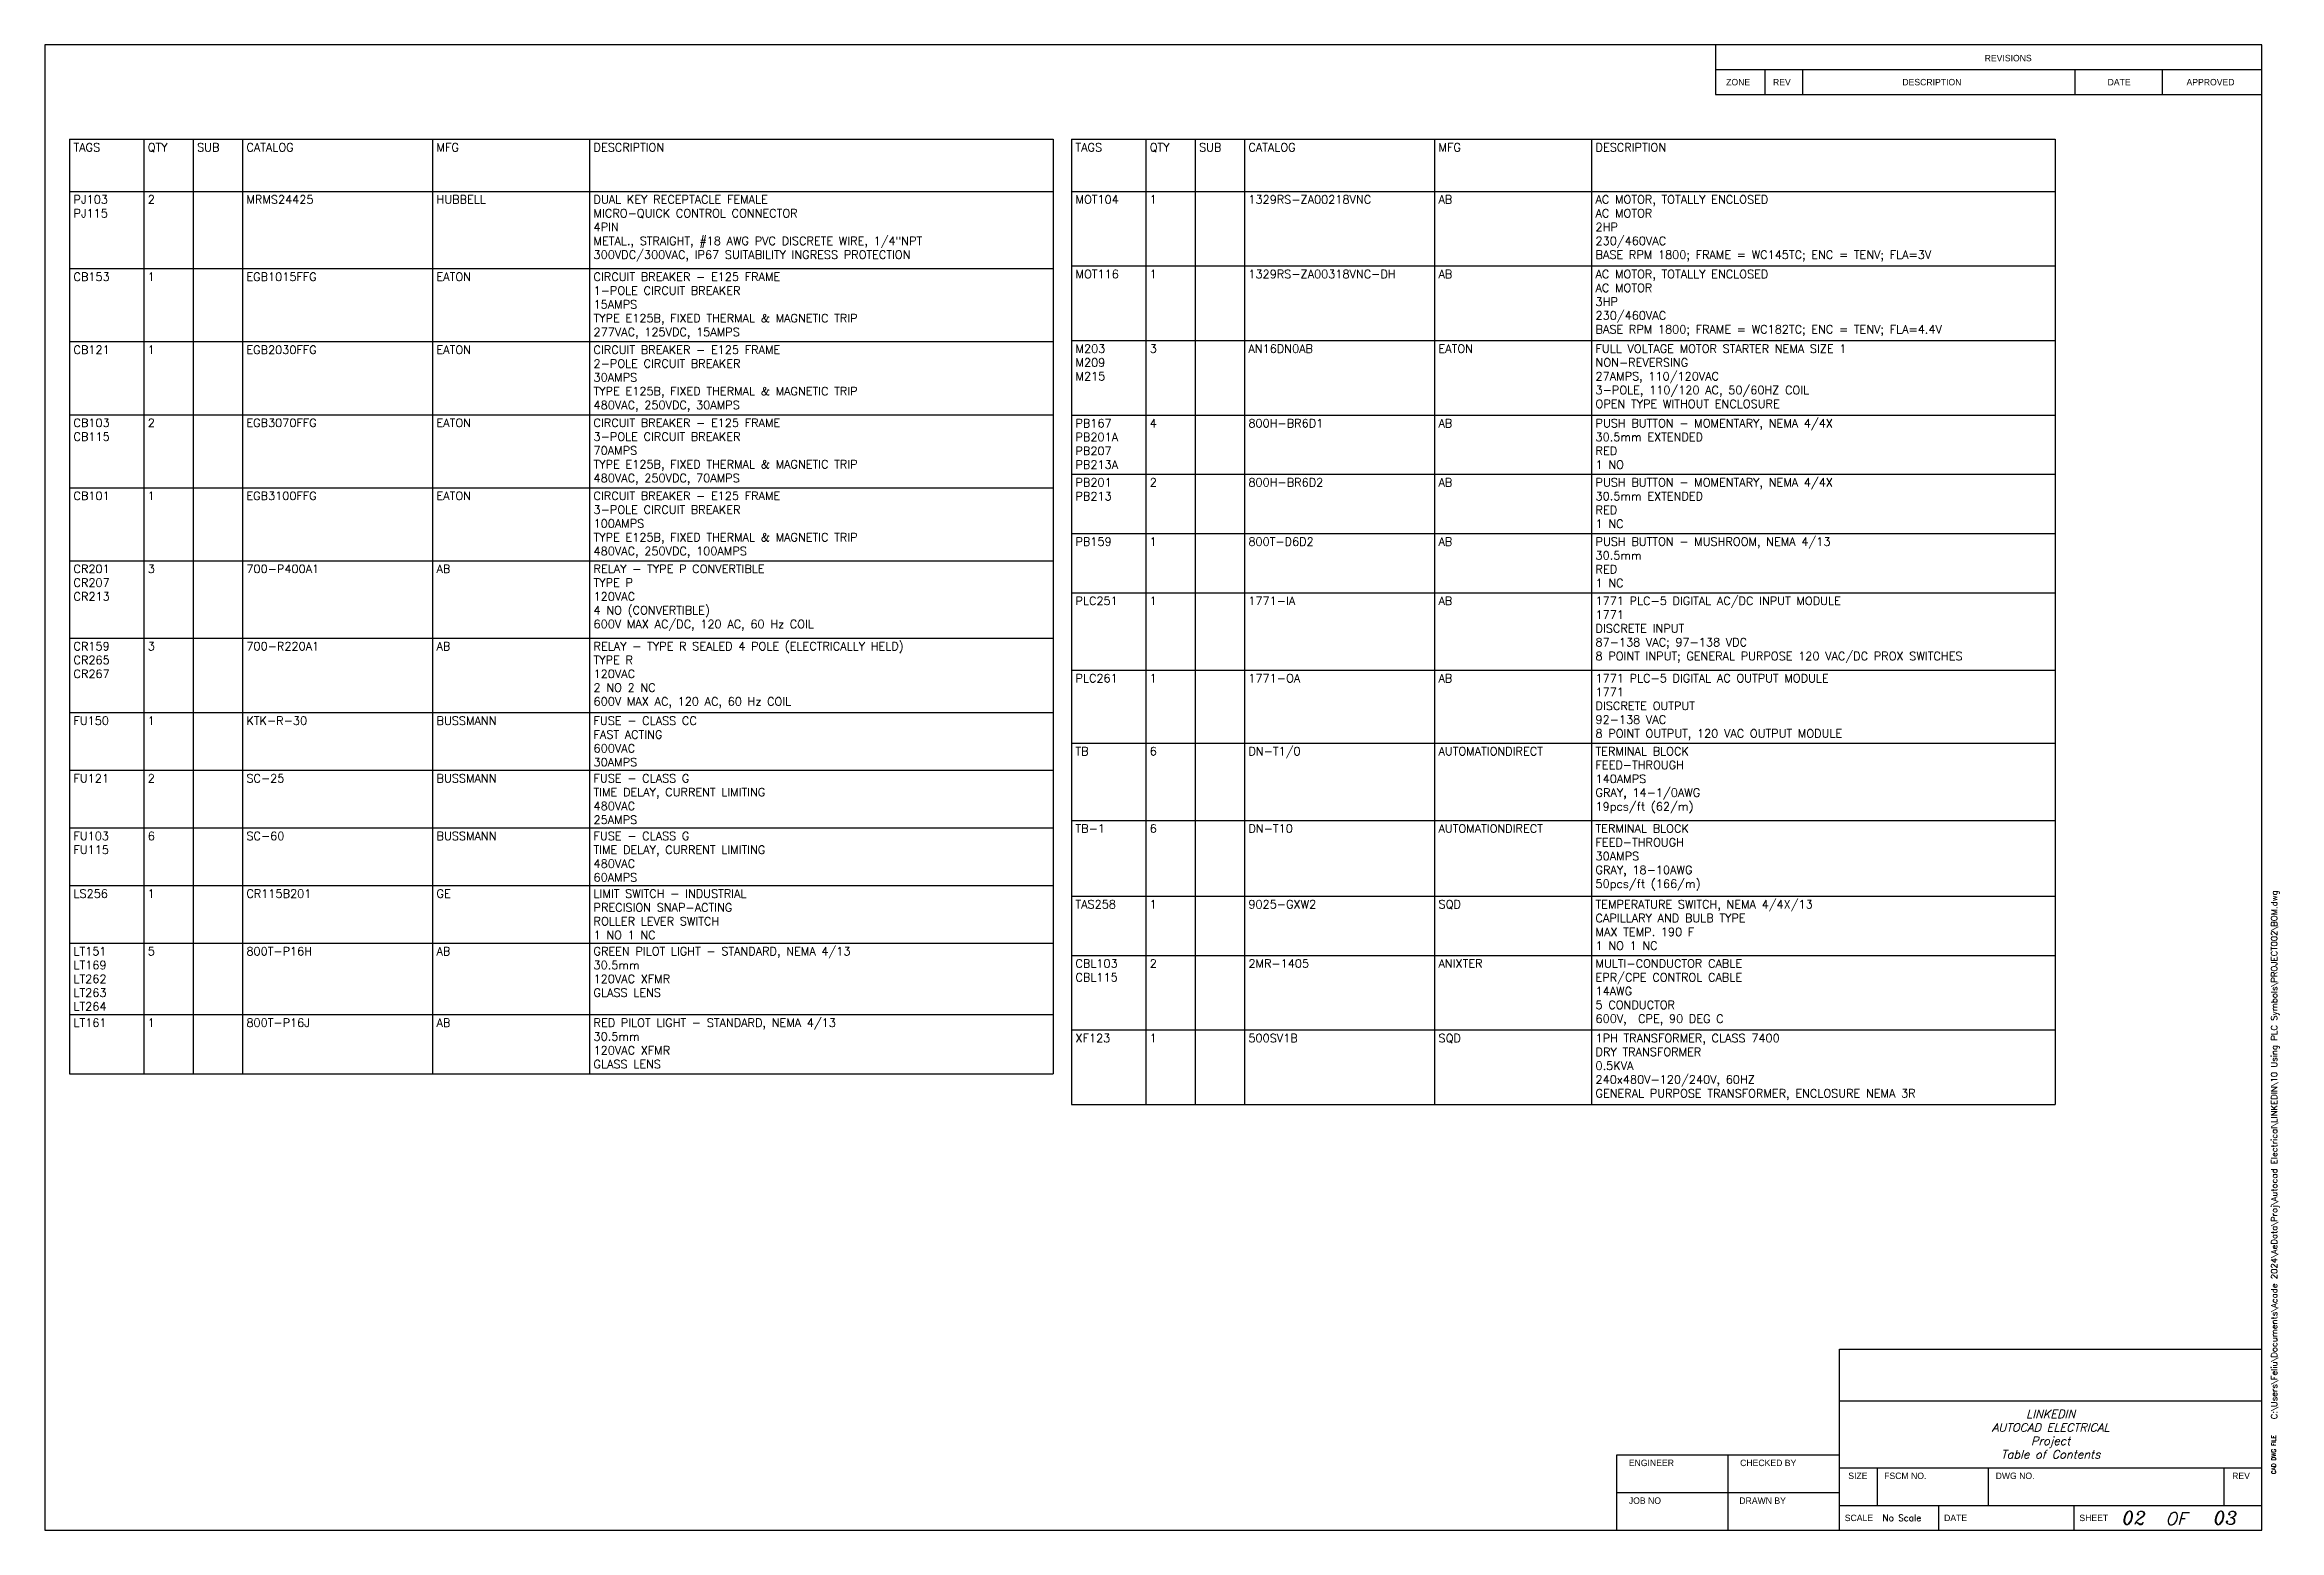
# Model space of a CAD drawing. Header units: inches. Extents: x 0 to 33.7, y 0 to 22.4.
import ezdxf
from ezdxf.enums import TextEntityAlignment as Align

# ---------------------------------------------------------------- set-up
doc = ezdxf.new("R2010")
doc.units = ezdxf.units.IN
doc.header["$MEASUREMENT"] = 0
doc.layers.add('MISC', color=252, linetype='Continuous')
doc.layers.add('TITLE', color=7, linetype='Continuous')
doc.styles.add('ITALIC', font='ITALIC')
doc.styles.add('SIMPLEX', font='SIMPLEX')
doc.styles.add('WD', font='romans.shx')

# ---------------------------------------------------------------- blocks, each defined once
blk = doc.blocks.new('*T7')
at = {"layer": 'MISC', "color": 0, "lineweight": -2}
for p, q in [((0, 0), (1.12, 0)), ((0, 0), (0, -0.787)), ((1.12, 0), (1.865, 0)), ((1.12, 0), (1.12, -0.787)), ((1.865, 0), (2.61, 0)), ((1.865, 0), (1.865, -0.787)), ((2.61, 0), (5.48, 0)), ((2.61, 0), (2.61, -0.787)), ((5.48, 0), (7.85, 0)), ((5.48, 0), (5.48, -0.787)), ((7.85, 0), (14.85, 0)), ((7.85, 0), (7.85, -0.787)), ((14.85, 0), (14.85, -0.787)), ((0, -0.787), (1.12, -0.787)), ((0, -0.787), (0, -1.954)), ((1.12, -0.787), (1.865, -0.787)), ((1.12, -0.787), (1.12, -1.954)), ((1.865, -0.787), (2.61, -0.787)), ((1.865, -0.787), (1.865, -1.954)), ((2.61, -0.787), (5.48, -0.787)), ((2.61, -0.787), (2.61, -1.954)), ((5.48, -0.787), (7.85, -0.787)), ((5.48, -0.787), (5.48, -1.954)), ((7.85, -0.787), (14.85, -0.787)), ((7.85, -0.787), (7.85, -1.954)), ((14.85, -0.787), (14.85, -1.954)), ((0, -1.954), (1.12, -1.954)), ((0, -1.954), (0, -3.056)), ((1.12, -1.954), (1.865, -1.954)), ((1.12, -1.954), (1.12, -3.056)), ((1.865, -1.954), (2.61, -1.954)), ((1.865, -1.954), (1.865, -3.056)), ((2.61, -1.954), (5.48, -1.954)), ((2.61, -1.954), (2.61, -3.056)), ((5.48, -1.954), (7.85, -1.954)), ((5.48, -1.954), (5.48, -3.056)), ((7.85, -1.954), (14.85, -1.954)), ((7.85, -1.954), (7.85, -3.056)), ((14.85, -1.954), (14.85, -3.056)), ((0, -3.056), (1.12, -3.056)), ((0, -3.056), (0, -4.159)), ((1.12, -3.056), (1.865, -3.056)), ((1.12, -3.056), (1.12, -4.159)), ((1.865, -3.056), (2.61, -3.056)), ((1.865, -3.056), (1.865, -4.159)), ((2.61, -3.056), (5.48, -3.056)), ((2.61, -3.056), (2.61, -4.159)), ((5.48, -3.056), (7.85, -3.056)), ((5.48, -3.056), (5.48, -4.159)), ((7.85, -3.056), (14.85, -3.056)), ((7.85, -3.056), (7.85, -4.159)), ((14.85, -3.056), (14.85, -4.159)), ((0, -4.159), (1.12, -4.159)), ((0, -4.159), (0, -5.261)), ((1.12, -4.159), (1.865, -4.159)), ((1.12, -4.159), (1.12, -5.261)), ((1.865, -4.159), (2.61, -4.159)), ((1.865, -4.159), (1.865, -5.261)), ((2.61, -4.159), (5.48, -4.159)), ((2.61, -4.159), (2.61, -5.261)), ((5.48, -4.159), (7.85, -4.159)), ((5.48, -4.159), (5.48, -5.261)), ((7.85, -4.159), (14.85, -4.159)), ((7.85, -4.159), (7.85, -5.261)), ((14.85, -4.159), (14.85, -5.261)), ((0, -5.261), (1.12, -5.261)), ((0, -5.261), (0, -6.363)), ((1.12, -5.261), (1.865, -5.261)), ((1.12, -5.261), (1.12, -6.363)), ((1.865, -5.261), (2.61, -5.261)), ((1.865, -5.261), (1.865, -6.363)), ((2.61, -5.261), (5.48, -5.261)), ((2.61, -5.261), (2.61, -6.363)), ((5.48, -5.261), (7.85, -5.261)), ((5.48, -5.261), (5.48, -6.363)), ((7.85, -5.261), (14.85, -5.261)), ((7.85, -5.261), (7.85, -6.363)), ((14.85, -5.261), (14.85, -6.363)), ((0, -6.363), (1.12, -6.363)), ((0, -6.363), (0, -7.531)), ((1.12, -6.363), (1.865, -6.363)), ((1.12, -6.363), (1.12, -7.531)), ((1.865, -6.363), (2.61, -6.363)), ((1.865, -6.363), (1.865, -7.531)), ((2.61, -6.363), (5.48, -6.363)), ((2.61, -6.363), (2.61, -7.531)), ((5.48, -6.363), (7.85, -6.363)), ((5.48, -6.363), (5.48, -7.531)), ((7.85, -6.363), (14.85, -6.363)), ((7.85, -6.363), (7.85, -7.531)), ((14.85, -6.363), (14.85, -7.531)), ((0, -7.531), (1.12, -7.531)), ((0, -7.531), (0, -8.656)), ((1.12, -7.531), (1.865, -7.531)), ((1.12, -7.531), (1.12, -8.656)), ((1.865, -7.531), (2.61, -7.531)), ((1.865, -7.531), (1.865, -8.656)), ((2.61, -7.531), (5.48, -7.531)), ((2.61, -7.531), (2.61, -8.656)), ((5.48, -7.531), (7.85, -7.531)), ((5.48, -7.531), (5.48, -8.656)), ((7.85, -7.531), (14.85, -7.531)), ((7.85, -7.531), (7.85, -8.656)), ((14.85, -7.531), (14.85, -8.656)), ((0, -8.656), (1.12, -8.656)), ((0, -8.656), (0, -9.526)), ((1.12, -8.656), (1.865, -8.656)), ((1.12, -8.656), (1.12, -9.526)), ((1.865, -8.656), (2.61, -8.656)), ((1.865, -8.656), (1.865, -9.526)), ((2.61, -8.656), (5.48, -8.656)), ((2.61, -8.656), (2.61, -9.526)), ((5.48, -8.656), (7.85, -8.656)), ((5.48, -8.656), (5.48, -9.526)), ((7.85, -8.656), (14.85, -8.656)), ((7.85, -8.656), (7.85, -9.526)), ((14.85, -8.656), (14.85, -9.526)), ((0, -9.526), (1.12, -9.526)), ((0, -9.526), (0, -10.396)), ((1.12, -9.526), (1.865, -9.526)), ((1.12, -9.526), (1.12, -10.396)), ((1.865, -9.526), (2.61, -9.526)), ((1.865, -9.526), (1.865, -10.396)), ((2.61, -9.526), (5.48, -9.526)), ((2.61, -9.526), (2.61, -10.396)), ((5.48, -9.526), (7.85, -9.526)), ((5.48, -9.526), (5.48, -10.396)), ((7.85, -9.526), (14.85, -9.526)), ((7.85, -9.526), (7.85, -10.396)), ((14.85, -9.526), (14.85, -10.396)), ((0, -10.396), (1.12, -10.396)), ((0, -10.396), (0, -11.266)), ((1.12, -10.396), (1.865, -10.396)), ((1.12, -10.396), (1.12, -11.266)), ((1.865, -10.396), (2.61, -10.396)), ((1.865, -10.396), (1.865, -11.266)), ((2.61, -10.396), (5.48, -10.396)), ((2.61, -10.396), (2.61, -11.266)), ((5.48, -10.396), (7.85, -10.396)), ((5.48, -10.396), (5.48, -11.266)), ((7.85, -10.396), (14.85, -10.396)), ((7.85, -10.396), (7.85, -11.266)), ((14.85, -10.396), (14.85, -11.266)), ((0, -11.266), (1.12, -11.266)), ((0, -11.266), (0, -12.136)), ((1.12, -11.266), (1.865, -11.266)), ((1.12, -11.266), (1.12, -12.136)), ((1.865, -11.266), (2.61, -11.266)), ((1.865, -11.266), (1.865, -12.136)), ((2.61, -11.266), (5.48, -11.266)), ((2.61, -11.266), (2.61, -12.136)), ((5.48, -11.266), (7.85, -11.266)), ((5.48, -11.266), (5.48, -12.136)), ((7.85, -11.266), (14.85, -11.266)), ((7.85, -11.266), (7.85, -12.136)), ((14.85, -11.266), (14.85, -12.136)), ((0, -12.136), (1.12, -12.136)), ((0, -12.136), (0, -13.215)), ((1.12, -12.136), (1.865, -12.136)), ((1.12, -12.136), (1.12, -13.215)), ((1.865, -12.136), (2.61, -12.136)), ((1.865, -12.136), (1.865, -13.215)), ((2.61, -12.136), (5.48, -12.136)), ((2.61, -12.136), (2.61, -13.215)), ((5.48, -12.136), (7.85, -12.136)), ((5.48, -12.136), (5.48, -13.215)), ((7.85, -12.136), (14.85, -12.136)), ((7.85, -12.136), (7.85, -13.215)), ((14.85, -12.136), (14.85, -13.215)), ((0, -13.215), (1.12, -13.215)), ((0, -13.215), (0, -14.109)), ((1.12, -13.215), (1.865, -13.215)), ((1.12, -13.215), (1.12, -14.109)), ((1.865, -13.215), (2.61, -13.215)), ((1.865, -13.215), (1.865, -14.109)), ((2.61, -13.215), (5.48, -13.215)), ((2.61, -13.215), (2.61, -14.109)), ((5.48, -13.215), (7.85, -13.215)), ((5.48, -13.215), (5.48, -14.109)), ((7.85, -13.215), (14.85, -13.215)), ((7.85, -13.215), (7.85, -14.109)), ((14.85, -13.215), (14.85, -14.109)), ((0, -14.109), (1.12, -14.109)), ((1.12, -14.109), (1.865, -14.109)), ((1.865, -14.109), (2.61, -14.109)), ((2.61, -14.109), (5.48, -14.109)), ((5.48, -14.109), (7.85, -14.109)), ((7.85, -14.109), (14.85, -14.109))]:
    blk.add_line(p, q, dxfattribs=at)
at = {"layer": 'MISC', "char_height": 0.125, "attachment_point": 1, "style": 'WD'}
for s, insert, width in [('TAGS', (0.06, -0.06), 1), ('QTY', (1.18, -0.06), 0.625), ('SUB', (1.925, -0.06), 0.625), ('CATALOG', (2.67, -0.06), 2.75), ('MFG', (5.54, -0.06), 2.25), ('DESCRIPTION', (7.91, -0.06), 6.88), ('PJ103\\PPJ115', (0.06, -0.847), 1), ('2', (1.18, -0.847), 0.625), ('MRMS24425', (2.67, -0.847), 2.75), ('HUBBELL', (5.54, -0.847), 2.25), ('DUAL KEY RECEPTACLE FEMALE\\PMICRO-QUICK CONTROL CONNECTOR\\P4PIN\\PMETAL., STRAIGHT, #18 AWG PVC DISCRETE WIRE, 1/4"NPT\\P300VDC/300VAC, IP67 SUITABILITY INGRESS PROTECTION', (7.91, -0.847), 6.88), ('CB153', (0.06, -2.014), 1), ('1', (1.18, -2.014), 0.625), ('EGB1015FFG', (2.67, -2.014), 2.75), ('EATON', (5.54, -2.014), 2.25), ('CIRCUIT BREAKER - E125 FRAME\\P1-POLE CIRCUIT BREAKER\\P15AMPS\\PTYPE E125B, FIXED THERMAL & MAGNETIC TRIP\\P277VAC, 125VDC, 15AMPS', (7.91, -2.014), 6.88), ('CB121', (0.06, -3.116), 1), ('1', (1.18, -3.116), 0.625), ('EGB2030FFG', (2.67, -3.116), 2.75), ('EATON', (5.54, -3.116), 2.25), ('CIRCUIT BREAKER - E125 FRAME\\P2-POLE CIRCUIT BREAKER\\P30AMPS\\PTYPE E125B, FIXED THERMAL & MAGNETIC TRIP\\P480VAC, 250VDC, 30AMPS', (7.91, -3.116), 6.88), ('CB103\\PCB115', (0.06, -4.219), 1), ('2', (1.18, -4.219), 0.625), ('EGB3070FFG', (2.67, -4.219), 2.75), ('EATON', (5.54, -4.219), 2.25), ('CIRCUIT BREAKER - E125 FRAME\\P3-POLE CIRCUIT BREAKER\\P70AMPS\\PTYPE E125B, FIXED THERMAL & MAGNETIC TRIP\\P480VAC, 250VDC, 70AMPS', (7.91, -4.219), 6.88), ('CB101', (0.06, -5.321), 1), ('1', (1.18, -5.321), 0.625), ('EGB3100FFG', (2.67, -5.321), 2.75), ('EATON', (5.54, -5.321), 2.25), ('CIRCUIT BREAKER - E125 FRAME\\P3-POLE CIRCUIT BREAKER\\P100AMPS\\PTYPE E125B, FIXED THERMAL & MAGNETIC TRIP\\P480VAC, 250VDC, 100AMPS', (7.91, -5.321), 6.88), ('CR201\\PCR207\\PCR213', (0.06, -6.423), 1), ('3', (1.18, -6.423), 0.625), ('700-P400A1', (2.67, -6.423), 2.75), ('AB', (5.54, -6.423), 2.25), ('RELAY - TYPE P CONVERTIBLE\\PTYPE P\\P120VAC\\P4 NO (CONVERTIBLE)\\P600V MAX AC/DC, 120 AC, 60 Hz COIL', (7.91, -6.423), 6.88), ('CR159\\PCR265\\PCR267', (0.06, -7.591), 1), ('3', (1.18, -7.591), 0.625), ('700-R220A1', (2.67, -7.591), 2.75), ('AB', (5.54, -7.591), 2.25), ('RELAY - TYPE R SEALED 4 POLE (ELECTRICALLY HELD)\\PTYPE R\\P120VAC\\P2 NO 2 NC\\P600V MAX AC, 120 AC, 60 Hz COIL', (7.91, -7.591), 6.88), ('FU150', (0.06, -8.716), 1), ('1', (1.18, -8.716), 0.625), ('KTK-R-30', (2.67, -8.716), 2.75), ('BUSSMANN', (5.54, -8.716), 2.25), ('FUSE - CLASS CC\\PFAST ACTING\\P600VAC\\P30AMPS', (7.91, -8.716), 6.88), ('FU121', (0.06, -9.586), 1), ('2', (1.18, -9.586), 0.625), ('SC-25', (2.67, -9.586), 2.75), ('BUSSMANN', (5.54, -9.586), 2.25), ('FUSE - CLASS G\\PTIME DELAY, CURRENT LIMITING\\P480VAC\\P25AMPS', (7.91, -9.586), 6.88), ('FU103\\PFU115', (0.06, -10.456), 1), ('6', (1.18, -10.456), 0.625), ('SC-60', (2.67, -10.456), 2.75), ('BUSSMANN', (5.54, -10.456), 2.25), ('FUSE - CLASS G\\PTIME DELAY, CURRENT LIMITING\\P480VAC\\P60AMPS', (7.91, -10.456), 6.88), ('LS256', (0.06, -11.326), 1), ('1', (1.18, -11.326), 0.625), ('CR115B201', (2.67, -11.326), 2.75), ('GE', (5.54, -11.326), 2.25), ('LIMIT SWITCH - INDUSTRIAL\\PPRECISION SNAP-ACTING\\PROLLER LEVER SWITCH\\P1 NO 1 NC', (7.91, -11.326), 6.88), ('LT151\\PLT169\\PLT262\\PLT263\\PLT264', (0.06, -12.196), 1), ('5', (1.18, -12.196), 0.625), ('800T-P16H', (2.67, -12.196), 2.75), ('AB', (5.54, -12.196), 2.25), ('GREEN PILOT LIGHT - STANDARD, NEMA 4/13\\P30.5mm\\P120VAC XFMR\\PGLASS LENS', (7.91, -12.196), 6.88), ('LT161', (0.06, -13.275), 1), ('1', (1.18, -13.275), 0.625), ('800T-P16J', (2.67, -13.275), 2.75), ('AB', (5.54, -13.275), 2.25), ('RED PILOT LIGHT - STANDARD, NEMA 4/13\\P30.5mm\\P120VAC XFMR\\PGLASS LENS', (7.91, -13.275), 6.88)]:
    blk.add_mtext(s, dxfattribs=dict(at, insert=insert, width=width))
blk = doc.blocks.new('*T8')
at = {"layer": 'MISC', "color": 0, "lineweight": -2}
for p, q in [((0, 0), (1.12, 0)), ((0, 0), (0, -0.787)), ((1.12, 0), (1.865, 0)), ((1.12, 0), (1.12, -0.787)), ((1.865, 0), (2.61, 0)), ((1.865, 0), (1.865, -0.787)), ((2.61, 0), (5.48, 0)), ((2.61, 0), (2.61, -0.787)), ((5.48, 0), (7.85, 0)), ((5.48, 0), (5.48, -0.787)), ((7.85, 0), (14.85, 0)), ((7.85, 0), (7.85, -0.787)), ((14.85, 0), (14.85, -0.787)), ((0, -0.787), (1.12, -0.787)), ((0, -0.787), (0, -1.913)), ((1.12, -0.787), (1.865, -0.787)), ((1.12, -0.787), (1.12, -1.913)), ((1.865, -0.787), (2.61, -0.787)), ((1.865, -0.787), (1.865, -1.913)), ((2.61, -0.787), (5.48, -0.787)), ((2.61, -0.787), (2.61, -1.913)), ((5.48, -0.787), (7.85, -0.787)), ((5.48, -0.787), (5.48, -1.913)), ((7.85, -0.787), (14.85, -0.787)), ((7.85, -0.787), (7.85, -1.913)), ((14.85, -0.787), (14.85, -1.913)), ((0, -1.913), (1.12, -1.913)), ((0, -1.913), (0, -3.039)), ((1.12, -1.913), (1.865, -1.913)), ((1.12, -1.913), (1.12, -3.039)), ((1.865, -1.913), (2.61, -1.913)), ((1.865, -1.913), (1.865, -3.039)), ((2.61, -1.913), (5.48, -1.913)), ((2.61, -1.913), (2.61, -3.039)), ((5.48, -1.913), (7.85, -1.913)), ((5.48, -1.913), (5.48, -3.039)), ((7.85, -1.913), (14.85, -1.913)), ((7.85, -1.913), (7.85, -3.039)), ((14.85, -1.913), (14.85, -3.039)), ((0, -3.039), (1.12, -3.039)), ((0, -3.039), (0, -4.165)), ((1.12, -3.039), (1.865, -3.039)), ((1.12, -3.039), (1.12, -4.165)), ((1.865, -3.039), (2.61, -3.039)), ((1.865, -3.039), (1.865, -4.165)), ((2.61, -3.039), (5.48, -3.039)), ((2.61, -3.039), (2.61, -4.165)), ((5.48, -3.039), (7.85, -3.039)), ((5.48, -3.039), (5.48, -4.165)), ((7.85, -3.039), (14.85, -3.039)), ((7.85, -3.039), (7.85, -4.165)), ((14.85, -3.039), (14.85, -4.165)), ((0, -4.165), (1.12, -4.165)), ((0, -4.165), (0, -5.058)), ((1.12, -4.165), (1.865, -4.165)), ((1.12, -4.165), (1.12, -5.058)), ((1.865, -4.165), (2.61, -4.165)), ((1.865, -4.165), (1.865, -5.058)), ((2.61, -4.165), (5.48, -4.165)), ((2.61, -4.165), (2.61, -5.058)), ((5.48, -4.165), (7.85, -4.165)), ((5.48, -4.165), (5.48, -5.058)), ((7.85, -4.165), (14.85, -4.165)), ((7.85, -4.165), (7.85, -5.058)), ((14.85, -4.165), (14.85, -5.058)), ((0, -5.058), (1.12, -5.058)), ((0, -5.058), (0, -5.952)), ((1.12, -5.058), (1.865, -5.058)), ((1.12, -5.058), (1.12, -5.952)), ((1.865, -5.058), (2.61, -5.058)), ((1.865, -5.058), (1.865, -5.952)), ((2.61, -5.058), (5.48, -5.058)), ((2.61, -5.058), (2.61, -5.952)), ((5.48, -5.058), (7.85, -5.058)), ((5.48, -5.058), (5.48, -5.952)), ((7.85, -5.058), (14.85, -5.058)), ((7.85, -5.058), (7.85, -5.952)), ((14.85, -5.058), (14.85, -5.952)), ((0, -5.952), (1.12, -5.952)), ((0, -5.952), (0, -6.846)), ((1.12, -5.952), (1.865, -5.952)), ((1.12, -5.952), (1.12, -6.846)), ((1.865, -5.952), (2.61, -5.952)), ((1.865, -5.952), (1.865, -6.846)), ((2.61, -5.952), (5.48, -5.952)), ((2.61, -5.952), (2.61, -6.846)), ((5.48, -5.952), (7.85, -5.952)), ((5.48, -5.952), (5.48, -6.846)), ((7.85, -5.952), (14.85, -5.952)), ((7.85, -5.952), (7.85, -6.846)), ((14.85, -5.952), (14.85, -6.846)), ((0, -6.846), (1.12, -6.846)), ((0, -6.846), (0, -8.014)), ((1.12, -6.846), (1.865, -6.846)), ((1.12, -6.846), (1.12, -8.014)), ((1.865, -6.846), (2.61, -6.846)), ((1.865, -6.846), (1.865, -8.014)), ((2.61, -6.846), (5.48, -6.846)), ((2.61, -6.846), (2.61, -8.014)), ((5.48, -6.846), (7.85, -6.846)), ((5.48, -6.846), (5.48, -8.014)), ((7.85, -6.846), (14.85, -6.846)), ((7.85, -6.846), (7.85, -8.014)), ((14.85, -6.846), (14.85, -8.014)), ((0, -8.014), (1.12, -8.014)), ((0, -8.014), (0, -9.116)), ((1.12, -8.014), (1.865, -8.014)), ((1.12, -8.014), (1.12, -9.116)), ((1.865, -8.014), (2.61, -8.014)), ((1.865, -8.014), (1.865, -9.116)), ((2.61, -8.014), (5.48, -8.014)), ((2.61, -8.014), (2.61, -9.116)), ((5.48, -8.014), (7.85, -8.014)), ((5.48, -8.014), (5.48, -9.116)), ((7.85, -8.014), (14.85, -8.014)), ((7.85, -8.014), (7.85, -9.116)), ((14.85, -8.014), (14.85, -9.116)), ((0, -9.116), (1.12, -9.116)), ((0, -9.116), (0, -10.283)), ((1.12, -9.116), (1.865, -9.116)), ((1.12, -9.116), (1.12, -10.283)), ((1.865, -9.116), (2.61, -9.116)), ((1.865, -9.116), (1.865, -10.283)), ((2.61, -9.116), (5.48, -9.116)), ((2.61, -9.116), (2.61, -10.283)), ((5.48, -9.116), (7.85, -9.116)), ((5.48, -9.116), (5.48, -10.283)), ((7.85, -9.116), (14.85, -9.116)), ((7.85, -9.116), (7.85, -10.283)), ((14.85, -9.116), (14.85, -10.283)), ((0, -10.283), (1.12, -10.283)), ((0, -10.283), (0, -11.427)), ((1.12, -10.283), (1.865, -10.283)), ((1.12, -10.283), (1.12, -11.427)), ((1.865, -10.283), (2.61, -10.283)), ((1.865, -10.283), (1.865, -11.427)), ((2.61, -10.283), (5.48, -10.283)), ((2.61, -10.283), (2.61, -11.427)), ((5.48, -10.283), (7.85, -10.283)), ((5.48, -10.283), (5.48, -11.427)), ((7.85, -10.283), (14.85, -10.283)), ((7.85, -10.283), (7.85, -11.427)), ((14.85, -10.283), (14.85, -11.427)), ((0, -11.427), (1.12, -11.427)), ((0, -11.427), (0, -12.321)), ((1.12, -11.427), (1.865, -11.427)), ((1.12, -11.427), (1.12, -12.321)), ((1.865, -11.427), (2.61, -11.427)), ((1.865, -11.427), (1.865, -12.321)), ((2.61, -11.427), (5.48, -11.427)), ((2.61, -11.427), (2.61, -12.321)), ((5.48, -11.427), (7.85, -11.427)), ((5.48, -11.427), (5.48, -12.321)), ((7.85, -11.427), (14.85, -11.427)), ((7.85, -11.427), (7.85, -12.321)), ((14.85, -11.427), (14.85, -12.321)), ((0, -12.321), (1.12, -12.321)), ((0, -12.321), (0, -13.447)), ((1.12, -12.321), (1.865, -12.321)), ((1.12, -12.321), (1.12, -13.447)), ((1.865, -12.321), (2.61, -12.321)), ((1.865, -12.321), (1.865, -13.447)), ((2.61, -12.321), (5.48, -12.321)), ((2.61, -12.321), (2.61, -13.447)), ((5.48, -12.321), (7.85, -12.321)), ((5.48, -12.321), (5.48, -13.447)), ((7.85, -12.321), (14.85, -12.321)), ((7.85, -12.321), (7.85, -13.447)), ((14.85, -12.321), (14.85, -13.447)), ((0, -13.447), (1.12, -13.447)), ((0, -13.447), (0, -14.573)), ((1.12, -13.447), (1.865, -13.447)), ((1.12, -13.447), (1.12, -14.573)), ((1.865, -13.447), (2.61, -13.447)), ((1.865, -13.447), (1.865, -14.573)), ((2.61, -13.447), (5.48, -13.447)), ((2.61, -13.447), (2.61, -14.573)), ((5.48, -13.447), (7.85, -13.447)), ((5.48, -13.447), (5.48, -14.573)), ((7.85, -13.447), (14.85, -13.447)), ((7.85, -13.447), (7.85, -14.573)), ((14.85, -13.447), (14.85, -14.573)), ((0, -14.573), (1.12, -14.573)), ((1.12, -14.573), (1.865, -14.573)), ((1.865, -14.573), (2.61, -14.573)), ((2.61, -14.573), (5.48, -14.573)), ((5.48, -14.573), (7.85, -14.573)), ((7.85, -14.573), (14.85, -14.573))]:
    blk.add_line(p, q, dxfattribs=at)
at = {"layer": 'MISC', "char_height": 0.125, "attachment_point": 1, "style": 'WD'}
for s, insert, width in [('TAGS', (0.06, -0.06), 1), ('QTY', (1.18, -0.06), 0.625), ('SUB', (1.925, -0.06), 0.625), ('CATALOG', (2.67, -0.06), 2.75), ('MFG', (5.54, -0.06), 2.25), ('DESCRIPTION', (7.91, -0.06), 6.88), ('MOT104', (0.06, -0.847), 1), ('1', (1.18, -0.847), 0.625), ('1329RS-ZA00218VNC', (2.67, -0.847), 2.75), ('AB', (5.54, -0.847), 2.25), ('AC MOTOR, TOTALLY ENCLOSED\\PAC MOTOR\\P2HP\\P230/460VAC\\PBASE RPM 1800; FRAME = WC145TC; ENC = TENV; FLA=3V', (7.91, -0.847), 6.88), ('MOT116', (0.06, -1.973), 1), ('1', (1.18, -1.973), 0.625), ('1329RS-ZA00318VNC-DH', (2.67, -1.973), 2.75), ('AB', (5.54, -1.973), 2.25), ('AC MOTOR, TOTALLY ENCLOSED\\PAC MOTOR\\P3HP\\P230/460VAC\\PBASE RPM 1800; FRAME = WC182TC; ENC = TENV; FLA=4.4V', (7.91, -1.973), 6.88), ('M203\\PM209\\PM215', (0.06, -3.099), 1), ('3', (1.18, -3.099), 0.625), ('AN16DN0AB', (2.67, -3.099), 2.75), ('EATON', (5.54, -3.099), 2.25), ('FULL VOLTAGE MOTOR STARTER NEMA SIZE 1\\PNON-REVERSING\\P27AMPS, 110/120VAC\\P3-POLE, 110/120 AC, 50/60HZ COIL\\POPEN TYPE WITHOUT ENCLOSURE', (7.91, -3.099), 6.88), ('PB167\\PPB201A\\PPB207\\PPB213A', (0.06, -4.225), 1), ('4', (1.18, -4.225), 0.625), ('800H-BR6D1', (2.67, -4.225), 2.75), ('AB', (5.54, -4.225), 2.25), ('PUSH BUTTON - MOMENTARY, NEMA 4/4X\\P30.5mm EXTENDED\\PRED\\P1 NO', (7.91, -4.225), 6.88), ('PB201\\PPB213', (0.06, -5.118), 1), ('2', (1.18, -5.118), 0.625), ('800H-BR6D2', (2.67, -5.118), 2.75), ('AB', (5.54, -5.118), 2.25), ('PUSH BUTTON - MOMENTARY, NEMA 4/4X\\P30.5mm EXTENDED\\PRED\\P1 NC', (7.91, -5.118), 6.88), ('PB159', (0.06, -6.012), 1), ('1', (1.18, -6.012), 0.625), ('800T-D6D2', (2.67, -6.012), 2.75), ('AB', (5.54, -6.012), 2.25), ('PUSH BUTTON - MUSHROOM, NEMA 4/13\\P30.5mm\\PRED\\P1 NC', (7.91, -6.012), 6.88), ('PLC251', (0.06, -6.906), 1), ('1', (1.18, -6.906), 0.625), ('1771-IA', (2.67, -6.906), 2.75), ('AB', (5.54, -6.906), 2.25), ('1771 PLC-5 DIGITAL AC/DC INPUT MODULE\\P1771\\PDISCRETE INPUT\\P87-138 VAC; 97-138 VDC\\P8 POINT INPUT; GENERAL PURPOSE 120 VAC/DC PROX SWITCHES', (7.91, -6.906), 6.88), ('PLC261', (0.06, -8.074), 1), ('1', (1.18, -8.074), 0.625), ('1771-OA', (2.67, -8.074), 2.75), ('AB', (5.54, -8.074), 2.25), ('1771 PLC-5 DIGITAL AC OUTPUT MODULE\\P1771\\PDISCRETE OUTPUT\\P92-138 VAC\\P8 POINT OUTPUT, 120 VAC OUTPUT MODULE', (7.91, -8.074), 6.88), ('TB', (0.06, -9.176), 1), ('6', (1.18, -9.176), 0.625), ('DN-T1/0', (2.67, -9.176), 2.75), ('AUTOMATIONDIRECT', (5.54, -9.176), 2.25), ('TERMINAL BLOCK\\PFEED-THROUGH\\P140AMPS\\PGRAY, 14-1/0AWG\\P19pcs/ft (62/m)', (7.91, -9.176), 6.88), ('TB-1', (0.06, -10.343), 1), ('6', (1.18, -10.343), 0.625), ('DN-T10', (2.67, -10.343), 2.75), ('AUTOMATIONDIRECT', (5.54, -10.343), 2.25), ('TERMINAL BLOCK\\PFEED-THROUGH\\P30AMPS\\PGRAY, 18-10AWG\\P50pcs/ft (166/m)', (7.91, -10.343), 6.88), ('TEMPERATURE SWITCH, NEMA 4/4X/13\\PCAPILLARY AND BULB TYPE\\PMAX TEMP. 190 F\\P1 NO 1 NC', (7.91, -11.487), 6.88), ('TAS258', (0.06, -11.487), 1), ('1', (1.18, -11.487), 0.625), ('9025-GXW2', (2.67, -11.487), 2.75), ('SQD', (5.54, -11.487), 2.25), ('CBL103\\PCBL115', (0.06, -12.381), 1), ('2', (1.18, -12.381), 0.625), ('2MR-1405', (2.67, -12.381), 2.75), ('ANIXTER', (5.54, -12.381), 2.25), ('MULTI-CONDUCTOR CABLE\\PEPR/CPE CONTROL CABLE\\P14AWG\\P5 CONDUCTOR\\P600V,  CPE, 90 DEG C', (7.91, -12.381), 6.88), ('XF123', (0.06, -13.507), 1), ('1', (1.18, -13.507), 0.625), ('500SV1B', (2.67, -13.507), 2.75), ('SQD', (5.54, -13.507), 2.25), ('1PH TRANSFORMER, CLASS 7400\\PDRY TRANSFORMER\\P0.5KVA\\P240x480V-120/240V, 60HZ\\PGENERAL PURPOSE TRANSFORMER, ENCLOSURE NEMA 3R', (7.91, -13.507), 6.88)]:
    blk.add_mtext(s, dxfattribs=dict(at, insert=insert, width=width))
blk = doc.blocks.new('ACADE D Titleblock')
for p, q in [((33.469, 22.427), (0, 22.427)), ((0, 22.427), (0, 0)), ((25.219, 22.427), (25.219, 21.677)), ((33.469, 0), (33.469, 22.427)), ((33.469, 0), (33.469, 22.427)), ((25.219, 22.052), (33.469, 22.052)), ((25.969, 21.677), (25.969, 22.052)), ((26.539, 21.677), (26.539, 22.052)), ((30.649, 21.677), (30.649, 22.052)), ((31.969, 21.677), (31.969, 22.052)), ((25.219, 21.677), (33.469, 21.677)), ((27.094, 2.737), (33.469, 2.737)), ((27.094, 0), (27.094, 2.737)), ((27.094, 1.957), (33.469, 1.957)), ((23.734, 1.14), (27.094, 1.14)), ((23.734, 0), (23.734, 1.14)), ((25.414, 0), (25.414, 1.14)), ((27.094, 0.945), (33.469, 0.945)), ((27.664, 0.375), (27.664, 0.945)), ((29.344, 0.375), (29.344, 0.945)), ((32.899, 0.375), (32.899, 0.945)), ((23.734, 0.57), (27.094, 0.57)), ((27.094, 0.375), (33.469, 0.375)), ((28.594, 0), (28.594, 0.375)), ((30.635, 0), (30.635, 0.375)), ((0, 0), (33.469, 0))]:
    blk.add_line(p, q)
for s, p in [('REVISIONS', (29.284, 22.176)), ('ZONE', (25.382, 21.813)), ('REV', (26.089, 21.813)), ('DESCRIPTION', (28.042, 21.813)), ('DATE', (31.14, 21.813)), ('APPROVED', (32.331, 21.813)), ('ENGINEER', (23.913, 0.969)), ('CHECKED BY', (25.593, 0.969)), ('SIZE', (27.226, 0.774)), ('FSCM NO.', (27.767, 0.774)), ('DWG NO.', (29.45, 0.774)), ('REV', (33.02, 0.774)), ('JOB NO', (23.913, 0.399)), ('DRAWN BY', (25.581, 0.399)), ('SCALE', (27.172, 0.139)), ('DATE', (28.672, 0.139)), ('SHEET', (30.714, 0.139))]:
    blk.add_text(s, height=0.0975).set_placement(p)
at = {"layer": 'TITLE', "style": 'SIMPLEX'}
blk.add_text('CAD DWG FILE', height=0.0625, rotation=90, dxfattribs=at).set_placement((33.677, 0.849))
at = {"layer": 'TITLE', "style": 'ITALIC'}
blk.add_text('OF', height=0.1875, dxfattribs=at).set_placement((32.173, 0.176), align=Align.MIDDLE_CENTER)
for tag, height, p in [('TITLE#1', 0.125, (30.281, 1.755)), ('TITLE#2', 0.125, (30.281, 1.552)), ('TITLE#3', 0.125, (30.281, 1.35)), ('TITLE#4', 0.125, (30.281, 1.147)), ('DWG#', 0.2, (31.121, 0.66)), ('SH#', 0.2, (31.541, 0.187)), ('SHTS', 0.2, (32.92, 0.187))]:
    blk.add_attdef(tag, text='', height=height, dxfattribs=at).set_placement(p, align=Align.MIDDLE_CENTER)
at = {"layer": 'TITLE', "style": 'SIMPLEX'}
blk.add_attdef('CAD#', (33.701, 1.677), '', height=0.0938, rotation=90, dxfattribs=at)
at = {"layer": 'TITLE'}
for tag, p, style in [('ENGINEER', (24.406, 0.664), 'ITALIC'), ('CHKDBY', (26.023, 0.664), 'ITALIC'), ('JOB#', (24.632, 0.092), 'ITALIC'), ('DRAWNBY', (26.093, 0.092), 'ITALIC'), ('SCALE', (27.742, 0.139), 'SIMPLEX'), ('DATE', (29.152, 0.139), 'SIMPLEX')]:
    blk.add_attdef(tag, p, '', height=0.0975, dxfattribs=dict(at, style=style))
at = {"layer": 'TITLE', "flags": 9}
blk.add_attdef('WD_TB', (27.182, -0.207), '', height=0.125, dxfattribs=at)

msp = doc.modelspace()

# ---------------------------------------------------------------- block references
ref = msp.add_blockref('ACADE D Titleblock', (0, 0))
ref.add_attrib('SHTS', '03', dxfattribs={"layer": 'MISC', "color": 1, "height": 0.2, "style": 'ITALIC'}).set_placement((32.92, 0.187), align=Align.MIDDLE_CENTER)
ref.add_attrib('TITLE#4', 'Table of Contents', dxfattribs={"layer": 'MISC', "color": 1, "height": 0.125, "style": 'ITALIC'}).set_placement((30.281, 1.147), align=Align.MIDDLE_CENTER)
ref.add_attrib('TITLE#3', 'Project', dxfattribs={"layer": 'MISC', "color": 1, "height": 0.125, "style": 'ITALIC'}).set_placement((30.281, 1.35), align=Align.MIDDLE_CENTER)
ref.add_attrib('TITLE#2', 'AUTOCAD ELECTRICAL', dxfattribs={"layer": 'MISC', "color": 1, "height": 0.125, "style": 'ITALIC'}).set_placement((30.281, 1.552), align=Align.MIDDLE_CENTER)
ref.add_attrib('SH#', '02', dxfattribs={"layer": 'MISC', "color": 1, "height": 0.2, "style": 'ITALIC'}).set_placement((31.541, 0.187), align=Align.MIDDLE_CENTER)
ref.add_attrib('SCALE', 'No Scale', (27.742, 0.139), dxfattribs={"layer": 'MISC', "color": 1, "height": 0.0975, "style": 'SIMPLEX'})
ref.add_attrib('CAD#', 'C:\\Users\\Feliu\\Documents\\Acade 2024\\AeData\\Proj\\Autocad Electrical\\LINKEDIN\\10 Using PLC Symbols\\PROJECT002\\BOM.dwg', (33.701, 1.677), dxfattribs={"layer": 'MISC', "color": 1, "height": 0.09375, "rotation": 90, "style": 'SIMPLEX'})
ref.add_attrib('TITLE#1', 'LINKEDIN', dxfattribs={"layer": 'MISC', "color": 1, "height": 0.125, "style": 'ITALIC'}).set_placement((30.281, 1.755), align=Align.MIDDLE_CENTER)
for name, p in [('*T7', (0.375, 21)), ('*T8', (15.5, 21))]:
    msp.add_blockref(name, p)

doc.saveas('drawing.dxf')
